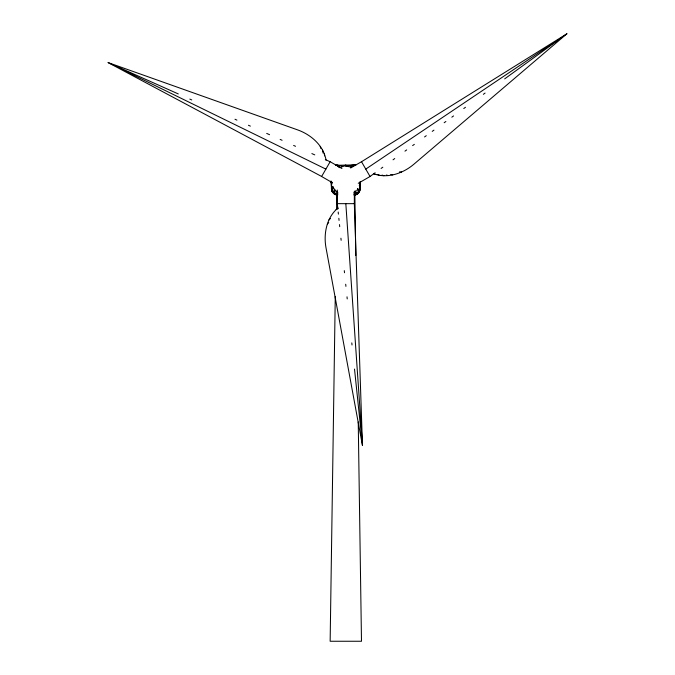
<?xml version="1.0" encoding="UTF-8"?>
<svg xmlns="http://www.w3.org/2000/svg" width="675" height="675" viewBox="0 0 675 675"><rect width="100%" height="100%" fill="white"/><g stroke="black" fill="none" stroke-linecap="round" stroke-linejoin="round"><path stroke-width="1.01" d="M336.715 194.957L337.643 192.468L334.825 194.375L332.075 191.624L331.493 189.743L332.817 186.789L334.859 189.945L334.825 194.375L337.702 195.016L337.643 192.468L335.559 190.569M360.18 181.786C360.914 186.57 360.83 195.151 353.962 195.016M335.264 296.57L330.151 641.25L361.488 641.25L358.239 422.002M336.555 209.081L336.774 194.324M331.298 181.609L331.493 189.743L331.585 181.482M331.433 188.747L331.67 183.212M331.703 190.704L332.817 186.789L332.581 192.468L334.859 189.945L333.982 193.868M360.509 181.558L360.121 187.768L359.387 185.465L359.783 183.625M332.075 191.624L332.817 186.789M337.973 208.018C326.624 217.358 323.468 233.567 325.957 247.497L362.467 445.483L354.333 203.656L354.358 191.093M333.222 193.227L334.859 189.945M335.745 194.746L337.643 192.468M353.953 194.189L355.911 194.746L355.151 191.59L356.408 190.198M327.341 224.092L328.708 222.573M328.961 219.907L330.429 218.497M370.027 176.47L375.14 172.766M381.105 168.438L382.809 167.206M393.036 159.798L394.74 158.557M404.966 151.149L406.671 149.909M412.636 145.589L414.34 144.349M424.567 136.941L426.271 135.7M432.236 131.38L433.941 130.14M444.167 122.732L445.871 121.492M451.837 117.172L453.541 115.94M463.767 108.523L465.472 107.291M483.368 94.314L485.072 93.082M504.672 78.874L566.882 33.784L413.682 164.396C402.865 173.517 387.239 178.883 373.486 173.728M365.774 169.104L566.882 33.784L361.522 161.738M350.671 167.062L353.97 164.919L355.818 165.156A7.147 7.147 0 0 0 353.97 164.919L335.618 165.333A7.147 7.147 0 0 1 337.466 165.088L343.246 166.463L345.718 165.004L346.992 166.278L350.671 167.062L354.907 164.978M353.767 192.923L355.387 191.877M336.099 209.588L337.871 208.507M350.629 167.999L361.505 161.713L370.043 176.496L358.256 183.296M336.538 165.156L339.668 167.611L342.352 166.75M353.97 164.919L345.119 166.371M331.113 182.301L331.687 182.25M337.298 190.046L337.298 203.656L354.358 203.656M359.843 182.174L360.467 182.208M399.499 171.863L401.549 172.032M390.724 174.471L392.715 174.901M386.328 175.028L388.285 175.593M382.025 175.061L383.94 175.762M178.293 93.935L108.135 62.598L297.852 129.971C311.158 134.781 323.612 145.623 326.033 160.118M189.818 99.082L191.742 99.942M234.993 119.256L236.917 120.108M248.442 125.263L250.366 126.115M266.709 133.414L269.587 134.705M280.159 139.421L282.082 140.282M293.617 145.429L295.54 146.289M311.875 153.588L314.761 154.87M325.333 159.595L330.134 161.738M377.882 174.58L379.747 175.424M325.882 169.104L108.135 62.598L321.629 176.47M356.83 194.375L355.151 191.59L358.433 193.227L357.674 188.806L359.952 190.704L359.48 186.334M373.958 173.576L375.773 174.563M341.938 168.522L330.151 161.713L321.621 176.496L332.497 182.773M355.151 191.59L357.674 193.868M337.466 165.088L339.668 167.611M359.581 191.624L357.674 188.806L359.075 192.468M360.222 188.747L359.387 185.465L360.163 189.743M320.245 146.365L320.735 148.348M322.566 150.044L323.089 153.056M337.323 203.656L337.871 208.887M338.192 212.026L338.411 214.118M338.85 218.312L339.061 220.404M339.5 224.589L339.719 226.682M340.917 238.199L341.137 240.292M344.292 270.65L344.512 272.751M345.701 284.259L345.921 286.36M347.009 296.823L347.228 298.915M351.802 342.892L352.021 344.984M354.518 369.065L362.467 445.483L345.828 203.656M324.363 153.849L324.565 155.883M331.67 181.997L331.779 183.398M331.012 180.976L331.543 187.768M354.864 194.324L355.767 255.462M359.589 189.743A6.117 6.117 0 0 1 359.378 190.704M358.501 192.468A6.117 6.117 0 0 1 354.367 194.957M337.23 194.957A6.117 6.117 0 0 1 332.227 190.704"/></g></svg>
